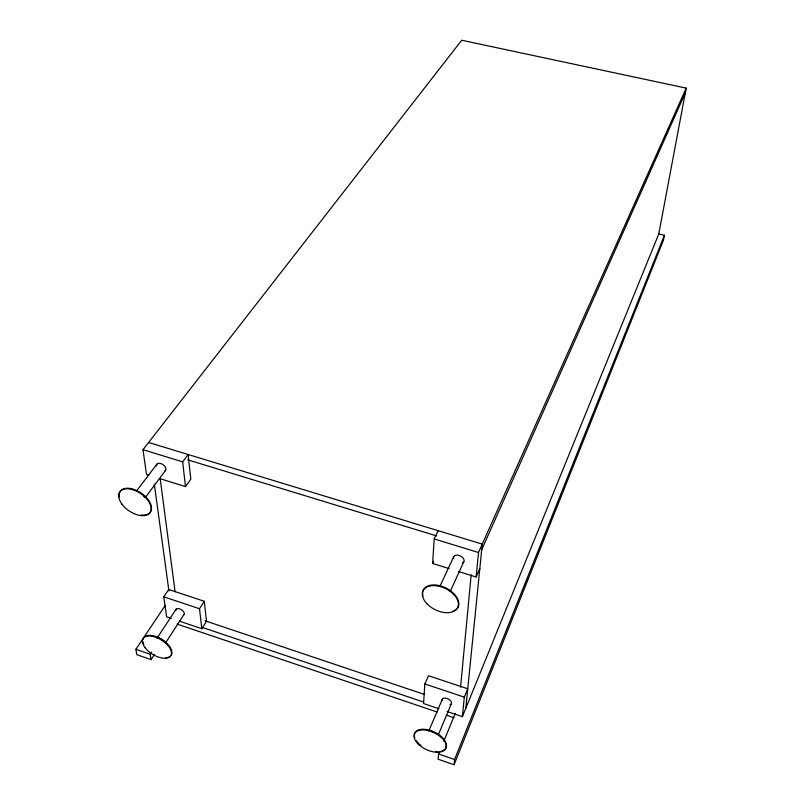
<?xml version="1.0" encoding="UTF-8"?>
<svg xmlns="http://www.w3.org/2000/svg" width="805" height="805" viewBox="0 0 805 805"><rect width="100%" height="100%" fill="white"/><g stroke="black" fill="none" stroke-linecap="round" stroke-linejoin="round"><path stroke-width="1.21" d="M447.107 711.499L462.402 716.661L464.314 697.14L467.745 688.788L428.481 675.747L424.839 683.958L423.581 703.56L438.876 708.722M449.069 568.582L432.617 563.46L434.197 538.927L438.212 530.706M439.5 751.669L438.544 753.983L438.121 759.216L454.08 764.75L663.461 240.182L664.397 235.281L658.46 233.863M460.561 687.249L471.167 574.77M454.08 764.75L454.573 759.538L664.397 235.281M458.478 571.51L476.117 576.994L478.522 552.512L686.192 88.117L461.708 40.25L142.998 449.693L146.5 474.467L148.865 475.202M465.783 708.34L482.265 544.13L148.623 442.468M686.192 88.117L658.782 233.933L462.402 716.661M446.171 746.718L446.453 746.034M443.807 741.214L455.308 713.351M438.544 734.281L451.353 703.661A5.031 2.817 25.2 0 0 448.194 698.951L446.976 698.458A5.031 2.817 25.2 0 0 442.267 700.753M428.844 730.849L442.327 699.213M476.117 576.994L479.81 568.602M481.712 549.714L685.307 92.867M458.458 605.008L458.759 604.313M450.176 591.564L463.831 561.598M439.933 586.322L453.728 556.698M432.617 563.46L433.603 561.407M179.515 621.178L201.803 628.705L206.493 621.269L204.289 601.305L168.718 589.491L163.777 596.817L166.605 616.821L171.294 618.411M201.803 628.705L199.519 608.741L204.289 601.305M165.699 642.662L183.963 614.567M165.246 605.41L135.904 649.303L136.81 654.696L151.048 659.627L154.48 654.374M151.048 659.627L150.193 654.244L151.571 652.141M156.995 638.224L176.124 609.184M142.485 642.229L142.888 641.625M185.502 486.592L190.815 479.206L188.088 454.493L182.665 461.849L185.502 486.592L159.501 478.512M145.423 497.359L165.578 470.321M136.458 491.131L156.844 464.203M118.808 497.259L119.261 496.665A18.304 10.415 34.4 0 1 131.99 488.806A18.304 10.415 34.4 0 1 150.867 504.534A18.304 10.415 34.4 0 1 141.257 514.979M187.676 459.816L436.501 535.889M142.998 449.693L182.665 461.849M434.197 538.927L478.522 552.512M163.777 596.817L199.519 608.741M424.839 683.958L464.314 697.14M205.114 620.806L424.255 694.393M202.538 627.508L423.46 702.01M177.14 624.086L437.236 712.063M446.735 715.273L453.859 717.688M135.904 649.303L150.193 654.244M438.544 753.983L454.573 759.538M154.319 484.107L168.909 590.88M160.195 478.804L175.098 591.756M462.382 562.856A5.615 3.542 25.9 0 0 463.932 559.666A5.615 3.542 25.9 0 0 460.329 555.943L458.961 555.42A5.615 3.542 25.9 0 0 453.638 558.62M423.038 596.213A19.31 11.743 26.1 0 1 433.815 584.933A19.31 11.743 26.1 0 1 456.043 596.173A19.31 11.743 26.1 0 1 452.722 611.237M164.955 470.875A5.333 3.15 34.6 0 0 165.609 467.604A5.333 3.15 34.6 0 0 161.855 463.992L160.618 463.509A5.333 3.15 34.6 0 0 156.512 465.904M143.652 495.9A11.683 6.661 34.4 0 1 144.96 497.339M183.379 614.98A4.77 2.556 31.8 0 0 184.013 612.394A4.77 2.556 31.8 0 0 180.662 609.294L179.545 608.842A4.77 2.556 31.8 0 0 175.802 610.522M142.958 639.21A16.311 8.402 31.7 0 1 163.284 640.367A16.311 8.402 31.7 0 1 168.597 657.142M167.762 657.393A16.311 8.402 31.7 0 1 165.84 657.675M143.793 644.382A16.311 8.402 31.7 0 1 143.079 642.521M158.011 637.661A10.415 5.383 31.7 0 1 164.864 641.796M450.85 704.224A5.031 2.817 25.2 0 1 450.076 704.596M414.334 734.985A17.247 9.278 25.4 0 1 437.196 733.556A17.247 9.278 25.4 0 1 441.16 751.236M437.729 751.608A17.247 9.278 25.4 0 1 435.807 751.518M420.924 745.47A17.247 9.278 25.4 0 1 416.175 740.57M414.726 737.692A17.247 9.278 25.4 0 1 414.344 735.851M430.202 730.89A11.018 5.947 25.4 0 1 433.784 732.117M426.841 603.639A19.32 11.743 26.1 0 0 457.562 607.976A19.32 11.743 26.1 0 0 436.733 585.849A19.32 11.743 26.1 0 0 426.841 603.639M121.797 503.93A18.314 10.405 34.4 0 0 149.72 512.976A18.314 10.405 34.4 0 0 133.147 489.863A18.314 10.405 34.4 0 0 121.797 503.93M145.101 647.713A16.311 8.402 31.7 0 0 170.217 656.498A16.311 8.402 31.7 0 0 155.566 637.198A16.311 8.402 31.7 0 0 145.101 647.713M418.157 743.971A17.257 9.278 25.4 0 0 445.407 749.032A17.257 9.278 25.4 0 0 426.771 730.316A17.257 9.278 25.4 0 0 418.157 743.971"/></g></svg>
